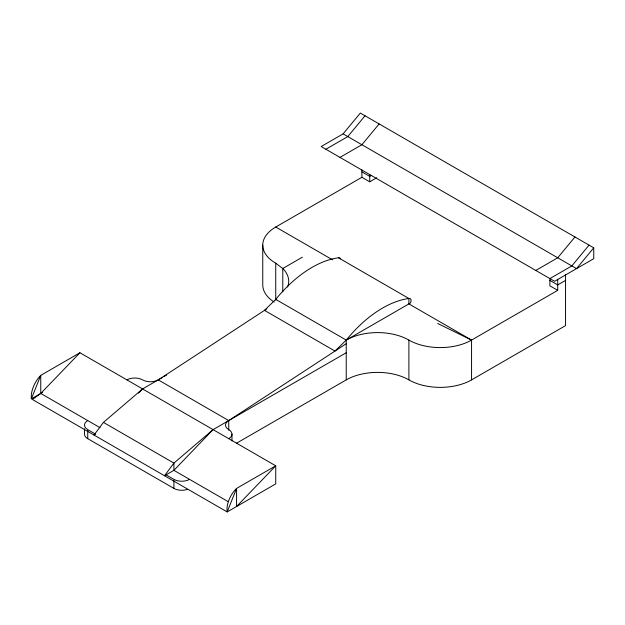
<?xml version="1.0" encoding="UTF-8"?>
<svg xmlns="http://www.w3.org/2000/svg" width="625" height="625" viewBox="0 0 625 625"><rect width="100%" height="100%" fill="white"/><g stroke="black" fill="none" stroke-linecap="round" stroke-linejoin="round"><path stroke-width="0.94" d="M42.422 392.484L31.359 398.875L40.758 375.359L79.922 352.75L275.742 465.805L275.742 483.891L227.18 511.93L32.422 399.492L40.758 393.445L79.922 352.75M162.477 377.438L142.586 388.922L103.422 422.391L94.016 435.055L95.586 434.148L87.75 429.625A11.078 6.398 0 0 1 87.75 420.578M343.102 133.875L360.336 113.07L593.75 247.828L593.75 258.688L554.586 281.297L321.172 146.531L343.102 133.875L576.516 268.633L593.75 247.828M365.031 115.781L347.805 136.586L325.867 149.25M379.133 123.922L361.898 144.727L339.969 157.391M574.953 236.977L557.719 257.781L535.789 270.445M589.047 245.117L571.82 265.922L549.883 278.586M138.531 393.133L142.586 388.922M213.078 429.625L173.914 470.328L164.516 475.75L173.914 463.094L213.078 429.625L346.234 352.75M275.742 299.383L264.484 310.367L334.984 351.062L346.234 340.086A104.266 60.195 -60 0 1 408.898 298.484A4.211 2.43 -60 0 1 410.461 303L346.234 340.086L275.742 299.383A104.266 60.195 -60 0 1 338.398 257.781A4.211 2.43 -60 0 1 340.445 258.828M126.914 379.883A11.078 6.398 0 0 1 142.586 379.883A11.078 6.398 0 0 0 158.25 379.883L266.898 308.789M346.234 343.703L228.742 420.578L228.742 430.273M275.742 300.094L275.742 263.211A44.312 25.578 0 0 1 275.742 227.031L361.898 177.289L369.734 181.805L376.781 177.734M371.297 175.477L369.734 176.383L361.898 171.859M302.398 257.18L282.781 268.508L282.781 291.805M164.164 376.469L166.703 375M236.352 443.32L346.234 379.883A44.312 25.578 0 0 1 408.898 379.883A44.312 25.578 0 0 0 471.562 379.883L565.555 325.617L565.555 274.578M565.555 280.391L557.719 284.914L549.883 280.391M346.234 379.883L346.234 340.086A44.312 25.578 0 0 1 408.898 340.086A44.312 25.578 0 0 0 471.562 340.086L557.719 290.344L557.719 279.273M437.664 323.477L471.562 340.086L471.562 379.883M557.719 290.344L549.883 285.82L549.883 278.5M338.398 257.781L408.898 298.484L408.898 303.906L471.562 340.086M275.742 227.031L332.555 259.828M158.25 379.883L228.742 420.578A11.078 6.398 0 0 0 228.742 429.625A11.078 6.398 0 0 1 228.742 438.672M103.422 422.391L173.914 463.094L173.914 470.328L228.18 501.656M100.117 427.719L40.758 393.445L40.758 375.359A21.047 12.148 -60 0 0 31.359 398.875M166.078 474.852L173.914 479.367A11.078 6.398 0 0 0 189.578 479.367M84.508 428.719L84.508 434.148A11.078 6.398 0 0 0 87.75 438.672L173.914 488.414A11.078 6.398 0 0 0 187.281 489.43M275.742 263.211L282.781 268.508A44.312 25.578 0 0 1 287.602 286.992M408.898 340.086L408.898 379.883M369.734 174.445L369.734 181.805M361.898 169.922L361.898 177.289M262.758 245.117L262.758 284.914A44.312 25.578 0 0 0 274.148 302.039M231.984 434.148L231.984 440.93M173.914 480.273L173.914 488.414M87.75 430.531L87.75 438.672M236.578 488.414L227.18 511.93A19.93 11.508 -60 0 1 236.578 488.414L275.742 465.805L236.578 506.5L236.578 488.414"/></g></svg>
